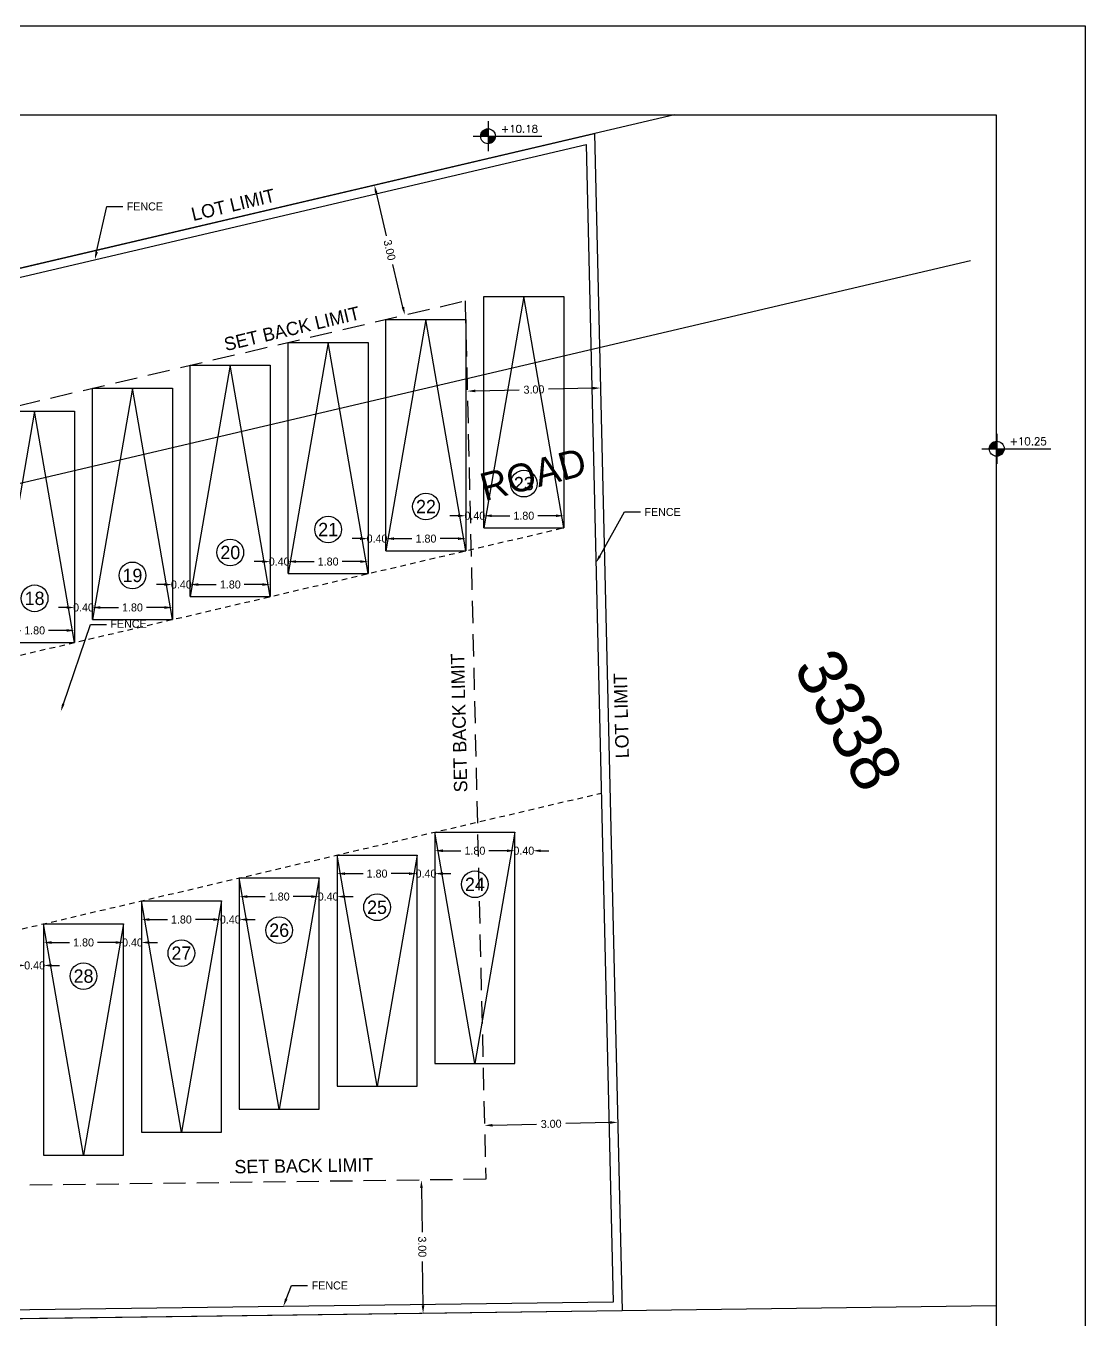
# Model space of a CAD drawing. Header units: metres. Extents: x -353217 to -351774, y -68080 to -67552.
# Drawn here: x -352313.21 to -352289.39, y -67868.97 to -67839.88 of the extents above; entities that cross this region are included whole.
import ezdxf
from ezdxf import colors
from ezdxf.entities.mleader import LeaderData, LeaderLine
from ezdxf.enums import TextEntityAlignment as Align
from ezdxf.math import Vec2, Vec3

# ---------------------------------------------------------------- set-up
doc = ezdxf.new("R2010")
doc.units = ezdxf.units.M
doc.header["$MEASUREMENT"] = 0
doc.header["$PDMODE"] = 2
doc.header["$PDSIZE"] = -0.6
doc.linetypes.add('DASHED', pattern=[0.75, 0.5, -0.25])
doc.linetypes.add('HIDDEN2', pattern=[0.1875, 0.125, -0.0625])
for name, color, linetype in [('A-dim', 4, 'Continuous'), ('A-levels', 4, 'Continuous'), ('A-TEXT', 6, 'Continuous'), ('A-walls', 5, 'Continuous'), ('axe', 9, 'HIDDEN2'), ('car', 7, 'Continuous'), ('Dim', 40, 'Continuous'), ('etage courant', 10, 'Continuous'), ('lot', 3, 'Continuous')]:
    doc.layers.add(name, color=color, linetype=linetype)
doc.styles.add('ROMANS', font='romans', dxfattribs={"height": 0.4})
doc.dimstyles.get("Standard").update_dxf_attribs({"dimtxt": 0.18, "dimasz": 0.18, "dimexe": 0.18, "dimexo": 0.0625, "dimgap": 0.09, "dimtad": 0, "dimzin": 0, "dimdsep": 46, "dimtxsty": 'Standard', "dimcen": 0.09, "dimse1": 1, "dimse2": 1, "dimadec": 0, "dimazin": 0, "dimtfac": 1, "dimtix": 1, "dimtofl": 0, "dimtmove": 0, "dimatfit": 3, "dimfxl": 1, "dimtolj": 1, "dimtzin": 0, "dimarcsym": 0})

# ---------------------------------------------------------------- blocks, each defined once
blk = doc.blocks.new('planlev')
h = blk.add_hatch(color=256)
h.paths.add_polyline_path([(0, 0.2, 0.414214), (-0.2, 0), (0, 0)])
h.paths.add_polyline_path([(0.2, 0), (0, 0), (0, -0.2, 0.414214)])
for p, q in [((0, 0.4), (0, -0.4)), ((-0.4, 0), (1.445, 0))]:
    blk.add_line(p, q)
blk.add_circle((0, 0), 0.2)
at = {"style": 'ROMANS'}
for tag, p in [('LEVEL-NOTATION', (0.345, 0.099)), ('FINISH', (0.345, -0.301))]:
    blk.add_attdef(tag, p, '', height=0.2, dxfattribs=at)
blk = doc.blocks.new('*D403')
at = {"layer": 'A-dim', "color": 0, "lineweight": -2, "transparency": 16777216}
for p, q in [((-352313.732, -67853.468), (-352313.327, -67853.468)), ((-352312.292, -67853.468), (-352312.697, -67853.468))]:
    blk.add_line(p, q, dxfattribs=at)
at = {"layer": 'A-dim', "color": 0, "transparency": 16777216}
for points in [[(-352313.732, -67853.438), (-352313.732, -67853.498), (-352313.912, -67853.468)], [(-352312.292, -67853.438), (-352312.292, -67853.498), (-352312.112, -67853.468)]]:
    blk.add_solid(points, dxfattribs=at)
at = {"layer": 'Defpoints', "color": 0, "transparency": 16777216}
for p in [(-352313.912, -67853.468), (-352312.112, -67853.468), (-352312.112, -67853.468)]:
    blk.add_point(p, dxfattribs=at)
at = {"layer": 'A-dim', "color": 0, "transparency": 16777216, "insert": (-352313.012, -67853.468), "char_height": 0.18, "attachment_point": 5}
blk.add_mtext('\\A1;1.80', dxfattribs=at)
blk = doc.blocks.new('*D404')
at = {"layer": 'A-dim', "color": 0, "lineweight": -2, "transparency": 16777216}
for p, q in [((-352312.293, -67852.952), (-352312.473, -67852.952)), ((-352311.532, -67852.952), (-352311.352, -67852.952))]:
    blk.add_line(p, q, dxfattribs=at)
at = {"layer": 'A-dim', "color": 0, "transparency": 16777216}
for points in [[(-352312.293, -67852.922), (-352312.293, -67852.982), (-352312.113, -67852.952)], [(-352311.532, -67852.922), (-352311.532, -67852.982), (-352311.712, -67852.952)]]:
    blk.add_solid(points, dxfattribs=at)
at = {"layer": 'Defpoints', "color": 0, "transparency": 16777216}
for p in [(-352312.113, -67852.321), (-352311.712, -67852.952), (-352311.712, -67852.952)]:
    blk.add_point(p, dxfattribs=at)
at = {"layer": 'A-dim', "color": 0, "transparency": 16777216, "insert": (-352311.913, -67852.952), "char_height": 0.18, "attachment_point": 5}
blk.add_mtext('\\A1;0.40', dxfattribs=at)
blk = doc.blocks.new('*D405')
at = {"layer": 'A-dim', "color": 0, "lineweight": -2, "transparency": 16777216}
for p, q in [((-352311.532, -67852.952), (-352311.127, -67852.952)), ((-352310.092, -67852.952), (-352310.497, -67852.952))]:
    blk.add_line(p, q, dxfattribs=at)
at = {"layer": 'A-dim', "color": 0, "transparency": 16777216}
for points in [[(-352311.532, -67852.922), (-352311.532, -67852.982), (-352311.712, -67852.952)], [(-352310.092, -67852.922), (-352310.092, -67852.982), (-352309.912, -67852.952)]]:
    blk.add_solid(points, dxfattribs=at)
at = {"layer": 'Defpoints', "color": 0, "transparency": 16777216}
for p in [(-352311.712, -67852.952), (-352309.912, -67852.952), (-352309.912, -67852.952)]:
    blk.add_point(p, dxfattribs=at)
at = {"layer": 'A-dim', "color": 0, "transparency": 16777216, "insert": (-352310.812, -67852.952), "char_height": 0.18, "attachment_point": 5}
blk.add_mtext('\\A1;1.80', dxfattribs=at)
blk = doc.blocks.new('*D406')
at = {"layer": 'A-dim', "color": 0, "lineweight": -2, "transparency": 16777216}
for p, q in [((-352310.093, -67852.436), (-352310.273, -67852.436)), ((-352309.332, -67852.436), (-352309.152, -67852.436))]:
    blk.add_line(p, q, dxfattribs=at)
at = {"layer": 'A-dim', "color": 0, "transparency": 16777216}
for points in [[(-352310.093, -67852.406), (-352310.093, -67852.466), (-352309.913, -67852.436)], [(-352309.332, -67852.406), (-352309.332, -67852.466), (-352309.512, -67852.436)]]:
    blk.add_solid(points, dxfattribs=at)
at = {"layer": 'Defpoints', "color": 0, "transparency": 16777216}
for p in [(-352309.913, -67851.805), (-352309.512, -67852.436), (-352309.512, -67852.436)]:
    blk.add_point(p, dxfattribs=at)
at = {"layer": 'A-dim', "color": 0, "transparency": 16777216, "insert": (-352309.713, -67852.436), "char_height": 0.18, "attachment_point": 5}
blk.add_mtext('\\A1;0.40', dxfattribs=at)
blk = doc.blocks.new('*D407')
at = {"layer": 'A-dim', "color": 0, "lineweight": -2, "transparency": 16777216}
for p, q in [((-352309.332, -67852.436), (-352308.927, -67852.436)), ((-352307.892, -67852.436), (-352308.297, -67852.436))]:
    blk.add_line(p, q, dxfattribs=at)
at = {"layer": 'A-dim', "color": 0, "transparency": 16777216}
for points in [[(-352309.332, -67852.406), (-352309.332, -67852.466), (-352309.512, -67852.436)], [(-352307.892, -67852.406), (-352307.892, -67852.466), (-352307.712, -67852.436)]]:
    blk.add_solid(points, dxfattribs=at)
at = {"layer": 'Defpoints', "color": 0, "transparency": 16777216}
for p in [(-352309.512, -67852.436), (-352307.712, -67852.436), (-352307.712, -67852.436)]:
    blk.add_point(p, dxfattribs=at)
at = {"layer": 'A-dim', "color": 0, "transparency": 16777216, "insert": (-352308.612, -67852.436), "char_height": 0.18, "attachment_point": 5}
blk.add_mtext('\\A1;1.80', dxfattribs=at)
blk = doc.blocks.new('*D408')
at = {"layer": 'A-dim', "color": 0, "lineweight": -2, "transparency": 16777216}
for p, q in [((-352307.893, -67851.92), (-352308.073, -67851.92)), ((-352307.132, -67851.92), (-352306.952, -67851.92))]:
    blk.add_line(p, q, dxfattribs=at)
at = {"layer": 'A-dim', "color": 0, "transparency": 16777216}
for points in [[(-352307.893, -67851.89), (-352307.893, -67851.95), (-352307.713, -67851.92)], [(-352307.132, -67851.89), (-352307.132, -67851.95), (-352307.312, -67851.92)]]:
    blk.add_solid(points, dxfattribs=at)
at = {"layer": 'Defpoints', "color": 0, "transparency": 16777216}
for p in [(-352307.713, -67851.289), (-352307.312, -67851.92), (-352307.312, -67851.92)]:
    blk.add_point(p, dxfattribs=at)
at = {"layer": 'A-dim', "color": 0, "transparency": 16777216, "insert": (-352307.513, -67851.92), "char_height": 0.18, "attachment_point": 5}
blk.add_mtext('\\A1;0.40', dxfattribs=at)
blk = doc.blocks.new('*D409')
at = {"layer": 'A-dim', "color": 0, "lineweight": -2, "transparency": 16777216}
for p, q in [((-352307.132, -67851.92), (-352306.727, -67851.92)), ((-352305.692, -67851.92), (-352306.097, -67851.92))]:
    blk.add_line(p, q, dxfattribs=at)
at = {"layer": 'A-dim', "color": 0, "transparency": 16777216}
for points in [[(-352307.132, -67851.89), (-352307.132, -67851.95), (-352307.312, -67851.92)], [(-352305.692, -67851.89), (-352305.692, -67851.95), (-352305.512, -67851.92)]]:
    blk.add_solid(points, dxfattribs=at)
at = {"layer": 'Defpoints', "color": 0, "transparency": 16777216}
for p in [(-352307.312, -67851.92), (-352305.512, -67851.92), (-352305.512, -67851.92)]:
    blk.add_point(p, dxfattribs=at)
at = {"layer": 'A-dim', "color": 0, "transparency": 16777216, "insert": (-352306.412, -67851.92), "char_height": 0.18, "attachment_point": 5}
blk.add_mtext('\\A1;1.80', dxfattribs=at)
blk = doc.blocks.new('*D410')
at = {"layer": 'A-dim', "color": 0, "lineweight": -2, "transparency": 16777216}
for p, q in [((-352305.693, -67851.404), (-352305.873, -67851.404)), ((-352304.932, -67851.404), (-352304.752, -67851.404))]:
    blk.add_line(p, q, dxfattribs=at)
at = {"layer": 'A-dim', "color": 0, "transparency": 16777216}
for points in [[(-352305.693, -67851.374), (-352305.693, -67851.434), (-352305.513, -67851.404)], [(-352304.932, -67851.374), (-352304.932, -67851.434), (-352305.112, -67851.404)]]:
    blk.add_solid(points, dxfattribs=at)
at = {"layer": 'Defpoints', "color": 0, "transparency": 16777216}
for p in [(-352305.513, -67850.774), (-352305.112, -67851.404), (-352305.112, -67851.404)]:
    blk.add_point(p, dxfattribs=at)
at = {"layer": 'A-dim', "color": 0, "transparency": 16777216, "insert": (-352305.313, -67851.404), "char_height": 0.18, "attachment_point": 5}
blk.add_mtext('\\A1;0.40', dxfattribs=at)
blk = doc.blocks.new('*D411')
at = {"layer": 'A-dim', "color": 0, "lineweight": -2, "transparency": 16777216}
for p, q in [((-352304.932, -67851.404), (-352304.527, -67851.404)), ((-352303.492, -67851.404), (-352303.897, -67851.404))]:
    blk.add_line(p, q, dxfattribs=at)
at = {"layer": 'A-dim', "color": 0, "transparency": 16777216}
for points in [[(-352304.932, -67851.374), (-352304.932, -67851.434), (-352305.112, -67851.404)], [(-352303.492, -67851.374), (-352303.492, -67851.434), (-352303.312, -67851.404)]]:
    blk.add_solid(points, dxfattribs=at)
at = {"layer": 'Defpoints', "color": 0, "transparency": 16777216}
for p in [(-352305.112, -67851.404), (-352303.312, -67851.404), (-352303.312, -67851.404)]:
    blk.add_point(p, dxfattribs=at)
at = {"layer": 'A-dim', "color": 0, "transparency": 16777216, "insert": (-352304.212, -67851.404), "char_height": 0.18, "attachment_point": 5}
blk.add_mtext('\\A1;1.80', dxfattribs=at)
blk = doc.blocks.new('*D412')
at = {"layer": 'A-dim', "color": 0, "lineweight": -2, "transparency": 16777216}
for p, q in [((-352303.493, -67850.889), (-352303.673, -67850.889)), ((-352302.732, -67850.889), (-352302.552, -67850.889))]:
    blk.add_line(p, q, dxfattribs=at)
at = {"layer": 'A-dim', "color": 0, "transparency": 16777216}
for points in [[(-352303.493, -67850.859), (-352303.493, -67850.919), (-352303.313, -67850.889)], [(-352302.732, -67850.859), (-352302.732, -67850.919), (-352302.912, -67850.889)]]:
    blk.add_solid(points, dxfattribs=at)
at = {"layer": 'Defpoints', "color": 0, "transparency": 16777216}
for p in [(-352303.313, -67850.258), (-352302.912, -67850.889), (-352302.912, -67850.889)]:
    blk.add_point(p, dxfattribs=at)
at = {"layer": 'A-dim', "color": 0, "transparency": 16777216, "insert": (-352303.113, -67850.889), "char_height": 0.18, "attachment_point": 5}
blk.add_mtext('\\A1;0.40', dxfattribs=at)
blk = doc.blocks.new('*D413')
at = {"layer": 'A-dim', "color": 0, "lineweight": -2, "transparency": 16777216}
for p, q in [((-352302.732, -67850.889), (-352302.327, -67850.889)), ((-352301.292, -67850.889), (-352301.697, -67850.889))]:
    blk.add_line(p, q, dxfattribs=at)
at = {"layer": 'A-dim', "color": 0, "transparency": 16777216}
for points in [[(-352302.732, -67850.859), (-352302.732, -67850.919), (-352302.912, -67850.889)], [(-352301.292, -67850.859), (-352301.292, -67850.919), (-352301.112, -67850.889)]]:
    blk.add_solid(points, dxfattribs=at)
at = {"layer": 'Defpoints', "color": 0, "transparency": 16777216}
for p in [(-352302.912, -67850.889), (-352301.112, -67850.889), (-352301.112, -67850.889)]:
    blk.add_point(p, dxfattribs=at)
at = {"layer": 'A-dim', "color": 0, "transparency": 16777216, "insert": (-352302.012, -67850.889), "char_height": 0.18, "attachment_point": 5}
blk.add_mtext('\\A1;1.80', dxfattribs=at)
blk = doc.blocks.new('*D417')
at = {"layer": 'A-dim', "color": 0, "lineweight": -2, "transparency": 16777216}
for p, q in [((-352313.392, -67861), (-352313.572, -67861)), ((-352312.632, -67861), (-352312.452, -67861))]:
    blk.add_line(p, q, dxfattribs=at)
at = {"layer": 'A-dim', "color": 0, "transparency": 16777216}
for points in [[(-352313.392, -67860.97), (-352313.392, -67861.03), (-352313.212, -67861)], [(-352312.632, -67860.97), (-352312.632, -67861.03), (-352312.812, -67861)]]:
    blk.add_solid(points, dxfattribs=at)
at = {"layer": 'Defpoints', "color": 0, "transparency": 16777216}
for p in [(-352313.212, -67860.58), (-352312.812, -67861), (-352312.812, -67861)]:
    blk.add_point(p, dxfattribs=at)
at = {"layer": 'A-dim', "color": 0, "transparency": 16777216, "insert": (-352313.012, -67861), "char_height": 0.18, "attachment_point": 5}
blk.add_mtext('\\A1;0.40', dxfattribs=at)
blk = doc.blocks.new('*D418')
at = {"layer": 'A-dim', "color": 0, "lineweight": -2, "transparency": 16777216}
for p, q in [((-352312.632, -67860.484), (-352312.227, -67860.484)), ((-352311.192, -67860.484), (-352311.597, -67860.484))]:
    blk.add_line(p, q, dxfattribs=at)
at = {"layer": 'A-dim', "color": 0, "transparency": 16777216}
for points in [[(-352312.632, -67860.454), (-352312.632, -67860.514), (-352312.812, -67860.484)], [(-352311.192, -67860.454), (-352311.192, -67860.514), (-352311.012, -67860.484)]]:
    blk.add_solid(points, dxfattribs=at)
at = {"layer": 'Defpoints', "color": 0, "transparency": 16777216}
for p in [(-352312.812, -67860.065), (-352311.012, -67860.065), (-352311.012, -67860.484)]:
    blk.add_point(p, dxfattribs=at)
at = {"layer": 'A-dim', "color": 0, "transparency": 16777216, "insert": (-352311.912, -67860.484), "char_height": 0.18, "attachment_point": 5}
blk.add_mtext('\\A1;1.80', dxfattribs=at)
blk = doc.blocks.new('*D419')
at = {"layer": 'A-dim', "color": 0, "lineweight": -2, "transparency": 16777216}
for p, q in [((-352311.192, -67860.484), (-352311.372, -67860.484)), ((-352310.432, -67860.484), (-352310.252, -67860.484))]:
    blk.add_line(p, q, dxfattribs=at)
at = {"layer": 'A-dim', "color": 0, "transparency": 16777216}
for points in [[(-352311.192, -67860.454), (-352311.192, -67860.514), (-352311.012, -67860.484)], [(-352310.432, -67860.454), (-352310.432, -67860.514), (-352310.612, -67860.484)]]:
    blk.add_solid(points, dxfattribs=at)
at = {"layer": 'Defpoints', "color": 0, "transparency": 16777216}
for p in [(-352311.012, -67860.065), (-352310.612, -67860.484), (-352310.612, -67860.484)]:
    blk.add_point(p, dxfattribs=at)
at = {"layer": 'A-dim', "color": 0, "transparency": 16777216, "insert": (-352310.812, -67860.484), "char_height": 0.18, "attachment_point": 5}
blk.add_mtext('\\A1;0.40', dxfattribs=at)
blk = doc.blocks.new('*D420')
at = {"layer": 'A-dim', "color": 0, "lineweight": -2, "transparency": 16777216}
for p, q in [((-352310.432, -67859.968), (-352310.027, -67859.968)), ((-352308.992, -67859.968), (-352309.397, -67859.968))]:
    blk.add_line(p, q, dxfattribs=at)
at = {"layer": 'A-dim', "color": 0, "transparency": 16777216}
for points in [[(-352310.432, -67859.938), (-352310.432, -67859.998), (-352310.612, -67859.968)], [(-352308.992, -67859.938), (-352308.992, -67859.998), (-352308.812, -67859.968)]]:
    blk.add_solid(points, dxfattribs=at)
at = {"layer": 'Defpoints', "color": 0, "transparency": 16777216}
for p in [(-352310.612, -67859.549), (-352308.812, -67859.549), (-352308.812, -67859.968)]:
    blk.add_point(p, dxfattribs=at)
at = {"layer": 'A-dim', "color": 0, "transparency": 16777216, "insert": (-352309.712, -67859.968), "char_height": 0.18, "attachment_point": 5}
blk.add_mtext('\\A1;1.80', dxfattribs=at)
blk = doc.blocks.new('*D421')
at = {"layer": 'A-dim', "color": 0, "lineweight": -2, "transparency": 16777216}
for p, q in [((-352308.992, -67859.968), (-352309.172, -67859.968)), ((-352308.232, -67859.968), (-352308.052, -67859.968))]:
    blk.add_line(p, q, dxfattribs=at)
at = {"layer": 'A-dim', "color": 0, "transparency": 16777216}
for points in [[(-352308.992, -67859.938), (-352308.992, -67859.998), (-352308.812, -67859.968)], [(-352308.232, -67859.938), (-352308.232, -67859.998), (-352308.412, -67859.968)]]:
    blk.add_solid(points, dxfattribs=at)
at = {"layer": 'Defpoints', "color": 0, "transparency": 16777216}
for p in [(-352308.812, -67859.549), (-352308.412, -67859.968), (-352308.412, -67859.968)]:
    blk.add_point(p, dxfattribs=at)
at = {"layer": 'A-dim', "color": 0, "transparency": 16777216, "insert": (-352308.612, -67859.968), "char_height": 0.18, "attachment_point": 5}
blk.add_mtext('\\A1;0.40', dxfattribs=at)
blk = doc.blocks.new('*D422')
at = {"layer": 'A-dim', "color": 0, "lineweight": -2, "transparency": 16777216}
for p, q in [((-352308.232, -67859.452), (-352307.827, -67859.452)), ((-352306.792, -67859.452), (-352307.197, -67859.452))]:
    blk.add_line(p, q, dxfattribs=at)
at = {"layer": 'A-dim', "color": 0, "transparency": 16777216}
for points in [[(-352308.232, -67859.422), (-352308.232, -67859.482), (-352308.412, -67859.452)], [(-352306.792, -67859.422), (-352306.792, -67859.482), (-352306.612, -67859.452)]]:
    blk.add_solid(points, dxfattribs=at)
at = {"layer": 'Defpoints', "color": 0, "transparency": 16777216}
for p in [(-352308.412, -67859.033), (-352306.612, -67859.033), (-352306.612, -67859.452)]:
    blk.add_point(p, dxfattribs=at)
at = {"layer": 'A-dim', "color": 0, "transparency": 16777216, "insert": (-352307.512, -67859.452), "char_height": 0.18, "attachment_point": 5}
blk.add_mtext('\\A1;1.80', dxfattribs=at)
blk = doc.blocks.new('*D423')
at = {"layer": 'A-dim', "color": 0, "lineweight": -2, "transparency": 16777216}
for p, q in [((-352306.792, -67859.452), (-352306.972, -67859.452)), ((-352306.032, -67859.452), (-352305.852, -67859.452))]:
    blk.add_line(p, q, dxfattribs=at)
at = {"layer": 'A-dim', "color": 0, "transparency": 16777216}
for points in [[(-352306.792, -67859.422), (-352306.792, -67859.482), (-352306.612, -67859.452)], [(-352306.032, -67859.422), (-352306.032, -67859.482), (-352306.212, -67859.452)]]:
    blk.add_solid(points, dxfattribs=at)
at = {"layer": 'Defpoints', "color": 0, "transparency": 16777216}
for p in [(-352306.612, -67859.033), (-352306.212, -67859.452), (-352306.212, -67859.452)]:
    blk.add_point(p, dxfattribs=at)
at = {"layer": 'A-dim', "color": 0, "transparency": 16777216, "insert": (-352306.412, -67859.452), "char_height": 0.18, "attachment_point": 5}
blk.add_mtext('\\A1;0.40', dxfattribs=at)
blk = doc.blocks.new('*D424')
at = {"layer": 'A-dim', "color": 0, "lineweight": -2, "transparency": 16777216}
for p, q in [((-352306.032, -67858.936), (-352305.627, -67858.936)), ((-352304.592, -67858.936), (-352304.997, -67858.936))]:
    blk.add_line(p, q, dxfattribs=at)
at = {"layer": 'A-dim', "color": 0, "transparency": 16777216}
for points in [[(-352306.032, -67858.906), (-352306.032, -67858.966), (-352306.212, -67858.936)], [(-352304.592, -67858.906), (-352304.592, -67858.966), (-352304.412, -67858.936)]]:
    blk.add_solid(points, dxfattribs=at)
at = {"layer": 'Defpoints', "color": 0, "transparency": 16777216}
for p in [(-352306.212, -67858.517), (-352304.412, -67858.517), (-352304.412, -67858.936)]:
    blk.add_point(p, dxfattribs=at)
at = {"layer": 'A-dim', "color": 0, "transparency": 16777216, "insert": (-352305.312, -67858.936), "char_height": 0.18, "attachment_point": 5}
blk.add_mtext('\\A1;1.80', dxfattribs=at)
blk = doc.blocks.new('*D425')
at = {"layer": 'A-dim', "color": 0, "lineweight": -2, "transparency": 16777216}
for p, q in [((-352304.592, -67858.936), (-352304.772, -67858.936)), ((-352303.832, -67858.936), (-352303.652, -67858.936))]:
    blk.add_line(p, q, dxfattribs=at)
at = {"layer": 'A-dim', "color": 0, "transparency": 16777216}
for points in [[(-352304.592, -67858.906), (-352304.592, -67858.966), (-352304.412, -67858.936)], [(-352303.832, -67858.906), (-352303.832, -67858.966), (-352304.012, -67858.936)]]:
    blk.add_solid(points, dxfattribs=at)
at = {"layer": 'Defpoints', "color": 0, "transparency": 16777216}
for p in [(-352304.412, -67858.517), (-352304.012, -67858.936), (-352304.012, -67858.936)]:
    blk.add_point(p, dxfattribs=at)
at = {"layer": 'A-dim', "color": 0, "transparency": 16777216, "insert": (-352304.212, -67858.936), "char_height": 0.18, "attachment_point": 5}
blk.add_mtext('\\A1;0.40', dxfattribs=at)
blk = doc.blocks.new('*D426')
at = {"layer": 'A-dim', "color": 0, "lineweight": -2, "transparency": 16777216}
for p, q in [((-352303.832, -67858.421), (-352303.427, -67858.421)), ((-352302.392, -67858.421), (-352302.797, -67858.421))]:
    blk.add_line(p, q, dxfattribs=at)
at = {"layer": 'A-dim', "color": 0, "transparency": 16777216}
for points in [[(-352303.832, -67858.391), (-352303.832, -67858.451), (-352304.012, -67858.421)], [(-352302.392, -67858.391), (-352302.392, -67858.451), (-352302.212, -67858.421)]]:
    blk.add_solid(points, dxfattribs=at)
at = {"layer": 'Defpoints', "color": 0, "transparency": 16777216}
for p in [(-352304.012, -67858.002), (-352302.212, -67858.002), (-352302.212, -67858.421)]:
    blk.add_point(p, dxfattribs=at)
at = {"layer": 'A-dim', "color": 0, "transparency": 16777216, "insert": (-352303.112, -67858.421), "char_height": 0.18, "attachment_point": 5}
blk.add_mtext('\\A1;1.80', dxfattribs=at)
blk = doc.blocks.new('*D427')
at = {"layer": 'A-dim', "color": 0, "lineweight": -2, "transparency": 16777216}
for p, q in [((-352302.392, -67858.421), (-352302.572, -67858.421)), ((-352301.632, -67858.421), (-352301.452, -67858.421))]:
    blk.add_line(p, q, dxfattribs=at)
at = {"layer": 'A-dim', "color": 0, "transparency": 16777216}
for points in [[(-352302.392, -67858.391), (-352302.392, -67858.451), (-352302.212, -67858.421)], [(-352301.632, -67858.391), (-352301.632, -67858.451), (-352301.812, -67858.421)]]:
    blk.add_solid(points, dxfattribs=at)
at = {"layer": 'Defpoints', "color": 0, "transparency": 16777216}
for p in [(-352302.212, -67858.002), (-352301.812, -67858.421), (-352301.812, -67858.421)]:
    blk.add_point(p, dxfattribs=at)
at = {"layer": 'A-dim', "color": 0, "transparency": 16777216, "insert": (-352302.012, -67858.421), "char_height": 0.18, "attachment_point": 5}
blk.add_mtext('\\A1;0.40', dxfattribs=at)
blk = doc.blocks.new('*D461')
at = {"layer": 'A-dim', "color": 0, "lineweight": -2, "transparency": 16777216}
for p, q in [((-352304.314, -67866.006), (-352304.301, -67866.996)), ((-352304.279, -67868.646), (-352304.292, -67867.656))]:
    blk.add_line(p, q, dxfattribs=at)
at = {"layer": 'A-dim', "color": 0, "transparency": 16777216}
for points in [[(-352304.284, -67866.006), (-352304.344, -67866.006), (-352304.316, -67865.826)], [(-352304.249, -67868.645), (-352304.309, -67868.646), (-352304.277, -67868.826)]]:
    blk.add_solid(points, dxfattribs=at)
at = {"layer": 'Defpoints', "color": 0, "transparency": 16777216}
for p in [(-352302.868, -67865.807), (-352304.277, -67868.826), (-352302.829, -67868.807)]:
    blk.add_point(p, dxfattribs=at)
at = {"layer": 'A-dim', "color": 0, "transparency": 16777216, "insert": (-352304.297, -67867.326), "char_height": 0.18, "attachment_point": 5, "rotation": 270.7551}
blk.add_mtext('\\A1;3.00', dxfattribs=at)
blk = doc.blocks.new('*D462')
at = {"layer": 'A-dim', "color": 0, "lineweight": -2, "transparency": 16777216}
for p, q in [((-352302.717, -67864.593), (-352301.727, -67864.57)), ((-352300.078, -67864.531), (-352301.067, -67864.554))]:
    blk.add_line(p, q, dxfattribs=at)
at = {"layer": 'A-dim', "color": 0, "transparency": 16777216}
for points in [[(-352302.718, -67864.563), (-352302.716, -67864.623), (-352302.897, -67864.597)], [(-352300.078, -67864.501), (-352300.077, -67864.561), (-352299.898, -67864.527)]]:
    blk.add_solid(points, dxfattribs=at)
at = {"layer": 'Defpoints', "color": 0, "transparency": 16777216}
for p in [(-352299.898, -67864.527), (-352299.869, -67865.736), (-352302.868, -67865.807)]:
    blk.add_point(p, dxfattribs=at)
at = {"layer": 'A-dim', "color": 0, "transparency": 16777216, "insert": (-352301.397, -67864.562), "char_height": 0.18, "attachment_point": 5, "rotation": 1.3444}
blk.add_mtext('\\A1;3.00', dxfattribs=at)
blk = doc.blocks.new('*D463')
at = {"layer": 'A-dim', "color": 0, "lineweight": -2, "transparency": 16777216}
for p, q in [((-352305.331, -67843.632), (-352305.105, -67844.594)), ((-352304.729, -67846.2), (-352304.955, -67845.237))]:
    blk.add_line(p, q, dxfattribs=at)
at = {"layer": 'A-dim', "color": 0, "transparency": 16777216}
for points in [[(-352305.302, -67843.625), (-352305.36, -67843.639), (-352305.372, -67843.456)], [(-352304.7, -67846.193), (-352304.758, -67846.207), (-352304.688, -67846.375)]]:
    blk.add_solid(points, dxfattribs=at)
at = {"layer": 'Defpoints', "color": 0, "transparency": 16777216}
for p in [(-352304.016, -67843.139), (-352305.372, -67843.456), (-352303.332, -67846.057)]:
    blk.add_point(p, dxfattribs=at)
at = {"layer": 'A-dim', "color": 0, "transparency": 16777216, "insert": (-352305.03, -67844.916), "char_height": 0.18, "attachment_point": 5, "rotation": 283.1928}
blk.add_mtext('\\A1;3.00', dxfattribs=at)
blk = doc.blocks.new('*D464')
at = {"layer": 'A-dim', "color": 0, "lineweight": -2, "transparency": 16777216}
for p, q in [((-352303.104, -67848.083), (-352302.115, -67848.06)), ((-352300.465, -67848.021), (-352301.455, -67848.044))]:
    blk.add_line(p, q, dxfattribs=at)
at = {"layer": 'A-dim', "color": 0, "transparency": 16777216}
for points in [[(-352300.466, -67847.991), (-352300.464, -67848.051), (-352300.285, -67848.017)], [(-352303.105, -67848.053), (-352303.104, -67848.113), (-352303.284, -67848.087)]]:
    blk.add_solid(points, dxfattribs=at)
at = {"layer": 'Defpoints', "color": 0, "transparency": 16777216}
for p in [(-352303.332, -67846.057), (-352300.333, -67845.987), (-352300.285, -67848.017)]:
    blk.add_point(p, dxfattribs=at)
at = {"layer": 'A-dim', "color": 0, "transparency": 16777216, "insert": (-352301.785, -67848.052), "char_height": 0.18, "attachment_point": 5, "rotation": 1.3444}
blk.add_mtext('\\A1;3.00', dxfattribs=at)

msp = doc.modelspace()

# ---------------------------------------------------------------- linework, layer by layer
for p, q in [((-352298.6269277, -67841.8752964), (-352366.1055053, -67857.6932632)), ((-352300.4193835, -67842.2954743), (-352299.7981486, -67868.7666391)), ((-352291.9720387, -67845.1549093), (-352323.6951087, -67852.5912614)), ((-352291.3910711, -67868.6562714), (-352314.6219259, -67868.9620125))]:
    msp.add_line(p, q)
at = {"layer": 'A-TEXT'}
for centre in [(-352302.0124789, -67850.167055), (-352304.2124789, -67850.6828478), (-352306.4124789, -67851.1986406), (-352308.6124789, -67851.7144334), (-352310.8124789, -67852.2302262), (-352313.0124789, -67852.746019), (-352303.1124789, -67859.1758333), (-352305.3124789, -67859.6916261), (-352307.5124789, -67860.2074189), (-352309.7124789, -67860.7232117), (-352311.9124789, -67861.2390045)]:
    msp.add_circle(centre, 0.3, dxfattribs=at)
at = {"layer": 'A-walls'}
msp.add_lwpolyline([(-352365.8865147, -67858.3676991), (-352365.9010108, -67857.8507424), (-352300.6136054, -67842.5440272), (-352300.0028345, -67868.5693195), (-352314.837922, -67868.7648419), (-352313.6866545, -67883.5163974), (-352365.1813172, -67883.5163974), (-352365.7463091, -67863.3676991)], dxfattribs=at)
at = {"layer": 'axe'}
for points in [[(-352365.9010108, -67857.8507424), (-352359.2230561, -67859.4163974), (-352336.3328953, -67859.4163974), (-352301.1124789, -67851.1589259)], [(-352365.7270583, -67864.0542222), (-352359.9170014, -67865.4163974), (-352335.63895, -67865.4163974), (-352300.2714271, -67857.1244366)]]:
    msp.add_lwpolyline(points, dxfattribs=at)
at = {"layer": 'car'}
for points in [[(-352302.9124789, -67851.1589259), (-352302.9124789, -67845.9589259), (-352301.1124789, -67845.9589259), (-352301.1124789, -67851.1589259), (-352302.0124789, -67845.9589259), (-352302.9124789, -67851.1589259), (-352301.1124789, -67851.1589259)], [(-352305.1124789, -67851.6747187), (-352305.1124789, -67846.4747187), (-352303.3124789, -67846.4747187), (-352303.3124789, -67851.6747187), (-352304.2124789, -67846.4747187), (-352305.1124789, -67851.6747187), (-352303.3124789, -67851.6747187)], [(-352307.3124789, -67852.1905115), (-352307.3124789, -67846.9905115), (-352305.5124789, -67846.9905115), (-352305.5124789, -67852.1905115), (-352306.4124789, -67846.9905115), (-352307.3124789, -67852.1905115), (-352305.5124789, -67852.1905115)], [(-352309.5124789, -67852.7063043), (-352309.5124789, -67847.5063043), (-352307.7124789, -67847.5063043), (-352307.7124789, -67852.7063043), (-352308.6124789, -67847.5063043), (-352309.5124789, -67852.7063043), (-352307.7124789, -67852.7063043)], [(-352311.7124789, -67853.2220971), (-352311.7124789, -67848.0220971), (-352309.9124789, -67848.0220971), (-352309.9124789, -67853.2220971), (-352310.8124789, -67848.0220971), (-352311.7124789, -67853.2220971), (-352309.9124789, -67853.2220971)], [(-352313.9124789, -67853.7378899), (-352313.9124789, -67848.5378899), (-352312.1124789, -67848.5378899), (-352312.1124789, -67853.7378899), (-352313.0124789, -67848.5378899), (-352313.9124789, -67853.7378899), (-352312.1124789, -67853.7378899)], [(-352304.0124789, -67858.001531), (-352304.0124789, -67863.201531), (-352302.2124789, -67863.201531), (-352302.2124789, -67858.001531), (-352303.1124789, -67863.201531), (-352304.0124789, -67858.001531), (-352302.2124789, -67858.001531)], [(-352306.2124789, -67858.5173238), (-352306.2124789, -67863.7173238), (-352304.4124789, -67863.7173238), (-352304.4124789, -67858.5173238), (-352305.3124789, -67863.7173238), (-352306.2124789, -67858.5173238), (-352304.4124789, -67858.5173238)], [(-352308.4124789, -67859.0331166), (-352308.4124789, -67864.2331166), (-352306.6124789, -67864.2331166), (-352306.6124789, -67859.0331166), (-352307.5124789, -67864.2331166), (-352308.4124789, -67859.0331166), (-352306.6124789, -67859.0331166)], [(-352310.6124789, -67859.5489094), (-352310.6124789, -67864.7489094), (-352308.8124789, -67864.7489094), (-352308.8124789, -67859.5489094), (-352309.7124789, -67864.7489094), (-352310.6124789, -67859.5489094), (-352308.8124789, -67859.5489094)], [(-352312.8124789, -67860.0647022), (-352312.8124789, -67865.2647022), (-352311.0124789, -67865.2647022), (-352311.0124789, -67860.0647022), (-352311.9124789, -67865.2647022), (-352312.8124789, -67860.0647022), (-352311.0124789, -67860.0647022)]]:
    msp.add_lwpolyline(points, dxfattribs=at)
at = {"layer": 'Dim'}
for points in [[(-352382.3910711, -67839.8752964), (-352289.3910711, -67839.8752964), (-352289.3910711, -67887.8752964), (-352382.3910711, -67887.8752964)], [(-352380.3910711, -67841.8752964), (-352291.3910711, -67841.8752964), (-352291.3910711, -67885.8752964), (-352380.3910711, -67885.8752964)]]:
    msp.add_lwpolyline(points, close=True, dxfattribs=at)
at = {"layer": 'lot'}
msp.add_lwpolyline([(-352366.1055053, -67857.6932632), (-352300.4194396, -67842.2930815), (-352299.7981486, -67868.7666391), (-352314.6219259, -67868.9620125), (-352313.4704376, -67883.7163974), (-352365.3757876, -67883.7163974), (-352366.1055053, -67857.6932632)], dxfattribs=at)
at = {"layer": 'lot', "linetype": 'DASHED'}
msp.add_lwpolyline([(-352363.0380876, -67860.0554514), (-352303.3319264, -67846.0572659), (-352302.8684362, -67865.8068441), (-352317.8618675, -67866.0044534), (-352316.7136914, -67880.7163974), (-352362.4587317, -67880.7163974)], close=True, dxfattribs=at)

# ---------------------------------------------------------------- block references
at = {"layer": 'A-levels'}
ref = msp.add_blockref('planlev', (-352302.8174386, -67842.3563833), dxfattribs=dict(at, xscale=0.8399999999811084, yscale=0.8400000266188385, zscale=0.8399999999811084, rotation=0.01238904898646651))
ref.add_attrib('LEVEL-NOTATION', '+10.18', (-352302.5275863, -67842.2734597), dxfattribs={"height": 0.168, "rotation": 0.01238905, "style": 'ROMANS'})
ref = msp.add_blockref('planlev', (-352291.3781823, -67849.3823706), dxfattribs=dict(at, xscale=0.8399999999811084, yscale=0.8400000266188385, zscale=0.8399999999811084, rotation=0.01238904898646651))
ref.add_attrib('LEVEL-NOTATION', '+10.25', (-352291.0883301, -67849.299447), dxfattribs={"height": 0.168, "rotation": 0.01238905, "style": 'ROMANS'})

# ---------------------------------------------------------------- texts
msp.add_text('3338', height=1.1, rotation=298.35294735).set_placement((-352295.9630579, -67854.3009282))
at = {"layer": 'A-TEXT'}
for s, rotation, p in [('LOT LIMIT', 13.38097894, (-352309.4471298, -67844.264946)), ('SET BACK LIMIT', 13.38097894, (-352308.7110645, -67847.1893699)), ('SET BACK LIMIT', 91.37639217, (-352303.2801774, -67857.1035578)), ('LOT LIMIT', 91.37639217, (-352299.6488777, -67856.3388865)), ('SET BACK LIMIT', 0.84206103, (-352308.5172211, -67865.6754861))]:
    msp.add_text(s, height=0.3, rotation=rotation, dxfattribs=at).set_placement(p)
for s, p in [('23', (-352302.0124789, -67850.167055)), ('22', (-352304.2124789, -67850.6828478)), ('21', (-352306.4124789, -67851.1986406)), ('20', (-352308.6124789, -67851.7144334)), ('19', (-352310.8124789, -67852.2302262)), ('18', (-352313.0124789, -67852.746019)), ('24', (-352303.1124789, -67859.1758333)), ('25', (-352305.3124789, -67859.6916261)), ('26', (-352307.5124789, -67860.2074189)), ('27', (-352309.7124789, -67860.7232117)), ('28', (-352311.9124789, -67861.2390045))]:
    msp.add_text(s, height=0.3, dxfattribs=at).set_placement(p, align=Align.MIDDLE_CENTER)
at = {"layer": 'etage courant'}
msp.add_text('ROAD', height=0.625, rotation=14.66457577, dxfattribs=at).set_placement((-352302.8932992, -67850.5656))

# ---------------------------------------------------------------- dimensions: what is measured, and where the dimension line sits
at = {"layer": 'A-dim'}
for p1, p2, distance, picture, middle in [((-352303.3319264, -67846.0572659), (-352304.0161048, -67843.1385985), 1.3926713, '*D463', (-352305.0299311, -67844.9157787)), ((-352303.3319264, -67846.0572659), (-352300.3327522, -67845.9868802), -2.0303702, '*D464', (-352301.784703, -67848.0518844)), ((-352302.8684362, -67865.8068441), (-352299.869262, -67865.7364584), 1.2097922, '*D462', (-352301.3972331, -67864.5621921)), ((-352302.8684362, -67865.8068441), (-352302.8289004, -67868.8065836), -1.4480449, '*D461', (-352304.2965875, -67867.3257971))]:
    dim = msp.add_aligned_dim(p1=p1, p2=p2, distance=distance, dimstyle='Standard', override={"dimfxl": 0.5}, dxfattribs=at)
    dim.commit()
    dim.dimension.update_dxf_attribs({"geometry": picture, "text_midpoint": middle})
for base, p1, p2, override, picture, middle in [((-352302.9124789, -67850.8886541), (-352303.3126832, -67850.2577469), (-352302.9124789, -67850.8886541), {"dimtmove": 1, "dimfxl": 0.5}, '*D412', (-352303.112581, -67850.8886541)), ((-352305.1124789, -67851.4044469), (-352305.5126832, -67850.7735397), (-352305.1124789, -67851.4044469), {"dimtmove": 1, "dimfxl": 0.5}, '*D410', (-352305.312581, -67851.4044469)), ((-352301.1124789, -67850.8886541), (-352302.9124789, -67850.8886541), (-352301.1124789, -67850.8886541), {"dimtmove": 1, "dimfxl": 0.5}, '*D413', (-352302.0124789, -67850.8886541)), ((-352307.3124789, -67851.9202397), (-352307.7126832, -67851.2893325), (-352307.3124789, -67851.9202397), {"dimtmove": 1, "dimfxl": 0.5}, '*D408', (-352307.512581, -67851.9202397)), ((-352303.3124789, -67851.4044469), (-352305.1124789, -67851.4044469), (-352303.3124789, -67851.4044469), {"dimtmove": 1, "dimfxl": 0.5}, '*D411', (-352304.2124789, -67851.4044469)), ((-352309.5124789, -67852.4360325), (-352309.9126832, -67851.8051253), (-352309.5124789, -67852.4360325), {"dimtmove": 1, "dimfxl": 0.5}, '*D406', (-352309.712581, -67852.4360325)), ((-352305.5124789, -67851.9202397), (-352307.3124789, -67851.9202397), (-352305.5124789, -67851.9202397), {"dimtmove": 1, "dimfxl": 0.5}, '*D409', (-352306.4124789, -67851.9202397)), ((-352311.7124789, -67852.9518253), (-352312.1126832, -67852.3209181), (-352311.7124789, -67852.9518253), {"dimtmove": 1, "dimfxl": 0.5}, '*D404', (-352311.912581, -67852.9518253)), ((-352307.7124789, -67852.4360325), (-352309.5124789, -67852.4360325), (-352307.7124789, -67852.4360325), {"dimtmove": 1, "dimfxl": 0.5}, '*D407', (-352308.6124789, -67852.4360325)), ((-352309.9124789, -67852.9518253), (-352311.7124789, -67852.9518253), (-352309.9124789, -67852.9518253), {"dimtmove": 1, "dimfxl": 0.5}, '*D405', (-352310.8124789, -67852.9518253)), ((-352312.1124789, -67853.4676181), (-352313.9124789, -67853.4676181), (-352312.1124789, -67853.4676181), {"dimtmove": 1, "dimfxl": 0.5}, '*D403', (-352313.0124789, -67853.4676181)), ((-352302.2124789, -67858.4205776), (-352304.0124789, -67858.001531), (-352302.2124789, -67858.001531), {"dimfxl": 0.5}, '*D426', (-352303.1124789, -67858.4205776)), ((-352301.8124789, -67858.4205776), (-352302.2124789, -67858.001531), (-352301.8124789, -67858.4205776), {"dimtmove": 1, "dimfxl": 0.5}, '*D427', (-352302.0124789, -67858.4205776)), ((-352304.4124789, -67858.9363704), (-352306.2124789, -67858.5173238), (-352304.4124789, -67858.5173238), {"dimfxl": 0.5}, '*D424', (-352305.3124789, -67858.9363704)), ((-352304.0124789, -67858.9363704), (-352304.4124789, -67858.5173238), (-352304.0124789, -67858.9363704), {"dimtmove": 1, "dimfxl": 0.5}, '*D425', (-352304.2124789, -67858.9363704)), ((-352306.6124789, -67859.4521632), (-352308.4124789, -67859.0331166), (-352306.6124789, -67859.0331166), {"dimfxl": 0.5}, '*D422', (-352307.5124789, -67859.4521632)), ((-352306.2124789, -67859.4521632), (-352306.6124789, -67859.0331166), (-352306.2124789, -67859.4521632), {"dimtmove": 1, "dimfxl": 0.5}, '*D423', (-352306.4124789, -67859.4521632)), ((-352308.8124789, -67859.967956), (-352310.6124789, -67859.5489094), (-352308.8124789, -67859.5489094), {"dimfxl": 0.5}, '*D420', (-352309.7124789, -67859.967956)), ((-352308.4124789, -67859.967956), (-352308.8124789, -67859.5489094), (-352308.4124789, -67859.967956), {"dimtmove": 1, "dimfxl": 0.5}, '*D421', (-352308.6124789, -67859.967956)), ((-352311.0124789, -67860.4837488), (-352312.8124789, -67860.0647022), (-352311.0124789, -67860.0647022), {"dimfxl": 0.5}, '*D418', (-352311.9124789, -67860.4837488)), ((-352310.6124789, -67860.4837488), (-352311.0124789, -67860.0647022), (-352310.6124789, -67860.4837488), {"dimtmove": 1, "dimfxl": 0.5}, '*D419', (-352310.8124789, -67860.4837488)), ((-352312.8124789, -67860.9995416), (-352313.2124789, -67860.580495), (-352312.8124789, -67860.9995416), {"dimtmove": 1, "dimfxl": 0.5}, '*D417', (-352313.0124789, -67860.9995416))]:
    dim = msp.add_linear_dim(base=base, p1=p1, p2=p2, dimstyle='Standard', override=override, dxfattribs=at)
    dim.commit()
    dim.dimension.update_dxf_attribs({"geometry": picture, "text_midpoint": middle})

# ---------------------------------------------------------------- leaders
at = {"layer": 'A-TEXT'}
ml = msp.add_multileader_mtext('Standard', dxfattribs=at)
ml.set_content('FENCE', color=256)
ml.set_leader_properties()
ml.build(insert=Vec2(0, 0))
ml.multileader.update_dxf_attribs({"text_right_attachment_type": 6, "dogleg_length": 0.36, "arrow_head_size": 0.18})
ctx = ml.context
ctx.base_point, ctx.char_height, ctx.arrow_head_size, ctx.landing_gap_size, ctx.plane_origin = Vec3(-352311.0312493, -67843.9347951), 0.18, 0.18, 0.09, Vec3(-352311.6576884, -67845.1333265)
ctx.right_attachment = 6
notes = []
notes.append((ctx, [(0, (1, 1, 0), (-352311.3912493, -67843.9347951), (1, 0), 0.36, [(0, [(-352311.6576884, -67845.1333265)], 0, [])])]))
ctx.mtext.insert, ctx.mtext.flow_direction = Vec3(-352310.9412493, -67843.8447951), 5
ml = msp.add_multileader_mtext('Standard', dxfattribs=at)
ml.set_content('FENCE', color=256)
ml.set_leader_properties()
ml.build(insert=Vec2(0, 0))
ml.multileader.update_dxf_attribs({"text_right_attachment_type": 6, "dogleg_length": 0.36, "arrow_head_size": 0.18})
ctx = ml.context
ctx.base_point, ctx.char_height, ctx.arrow_head_size, ctx.landing_gap_size, ctx.plane_origin = Vec3(-352299.3894433, -67850.8039351), 0.18, 0.18, 0.09, Vec3(-352300.3928129, -67851.9521201)
ctx.right_attachment = 6
notes.append((ctx, [(0, (1, 1, 0), (-352299.7494433, -67850.8039351), (1, 0), 0.36, [(0, [(-352300.3928129, -67851.9521201)], 0, [])])]))
ctx.mtext.insert, ctx.mtext.flow_direction = Vec3(-352299.2994433, -67850.7139351), 5
ml = msp.add_multileader_mtext('Standard', dxfattribs=at)
ml.set_content('FENCE', color=256)
ml.set_leader_properties()
ml.build(insert=Vec2(0, 0))
ml.multileader.update_dxf_attribs({"text_right_attachment_type": 6, "dogleg_length": 0.36, "arrow_head_size": 0.18})
ctx = ml.context
ctx.base_point, ctx.char_height, ctx.arrow_head_size, ctx.landing_gap_size, ctx.plane_origin = Vec3(-352311.398387, -67853.3352448), 0.18, 0.18, 0.09, Vec3(-352312.4246455, -67855.289854)
ctx.right_attachment = 6
notes.append((ctx, [(0, (1, 1, 0), (-352311.758387, -67853.3352448), (1, 0), 0.36, [(0, [(-352312.4246455, -67855.289854)], 0, [])])]))
ctx.mtext.insert, ctx.mtext.flow_direction = Vec3(-352311.308387, -67853.2272448), 5
ml = msp.add_multileader_mtext('Standard', dxfattribs=at)
ml.set_content('FENCE', color=256)
ml.set_leader_properties()
ml.build(insert=Vec2(0, 0))
ml.multileader.update_dxf_attribs({"text_right_attachment_type": 6, "dogleg_length": 0.36, "arrow_head_size": 0.18})
ctx = ml.context
ctx.base_point, ctx.char_height, ctx.arrow_head_size, ctx.landing_gap_size, ctx.plane_origin = Vec3(-352306.8731986, -67868.1952872), 0.18, 0.18, 0.09, Vec3(-352307.4203782, -67868.6670807)
ctx.right_attachment = 6
notes.append((ctx, [(0, (1, 1, 0), (-352307.2331986, -67868.1952872), (1, 0), 0.36, [(0, [(-352307.4203782, -67868.6670807)], 0, [])])]))
ctx.mtext.insert, ctx.mtext.flow_direction = Vec3(-352306.7831986, -67868.1052872), 5
for ctx, leaders in notes:
    for number, flags, end, landing, length, lines in leaders:
        leader = LeaderData()
        leader.index, (leader.has_last_leader_line, leader.has_dogleg_vector, leader.attachment_direction) = number, flags
        leader.last_leader_point, leader.dogleg_vector, leader.dogleg_length = Vec3(end), Vec3(landing), length
        for number, points, colour, breaks in lines:
            line = LeaderLine()
            line.index, line.vertices, line.color, line.breaks = number, Vec3.list(points), colors.encode_raw_color(colour), breaks
            leader.lines.append(line)
        ctx.leaders.append(leader)

doc.saveas('drawing.dxf')
